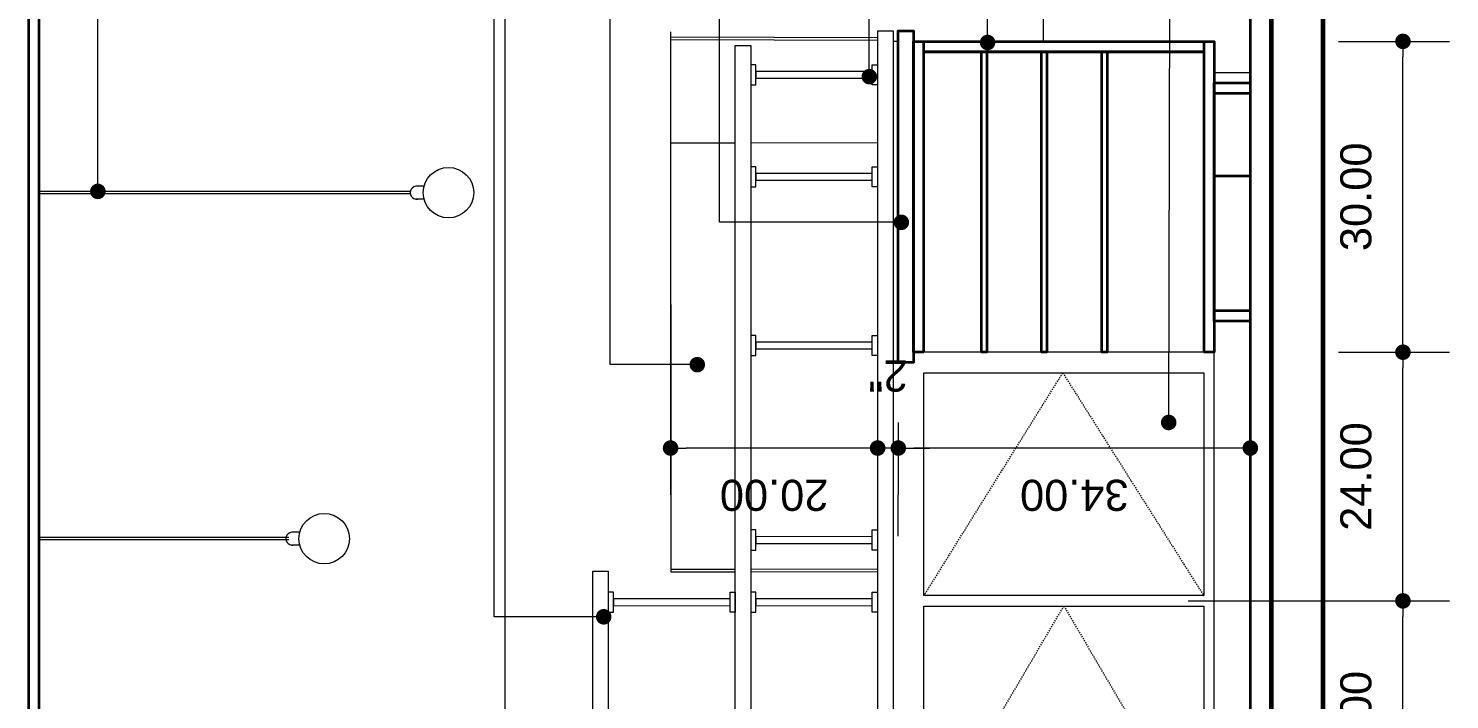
# Model space of a CAD drawing. Extents: x -566 to 72611, y -487 to 32334.
# Drawn here: x 1090.7 to 1228, y 216.2 to 281 of the extents above; entities that cross this region are included whole.
import ezdxf

# ---------------------------------------------------------------- set-up
doc = ezdxf.new("R2010")
doc.units = 0
doc.header["$LTSCALE"] = 0.5
doc.header["$MEASUREMENT"] = 0
doc.linetypes.add('HIDDEN', pattern=[0.375, 0.25, -0.125])
doc.layers.get('0').update_dxf_attribs({"color": 20, "linetype": 'CONTINUOUS'})
doc.layers.get('DEFPOINTS').update_dxf_attribs({"linetype": 'CONTINUOUS', "lineweight": 5})
for name, color, linetype, lineweight in [('Annotations', 40, 'CONTINUOUS', 5), ('Framing', 142, 'CONTINUOUS', 35), ('projection', 153, 'HIDDEN', 9), ('viewed', 160, 'CONTINUOUS', 13), ('walls', 191, 'CONTINUOUS', 60)]:
    doc.layers.add(name, color=color, linetype=linetype, lineweight=lineweight)
doc.layers.add('layout', color=7, linetype='CONTINUOUS', lineweight=5, true_color=0xcfcfcf)
doc.styles.get("Standard").update_dxf_attribs({"font": 'arial.ttf'})
doc.dimstyles.new('Arch96', dxfattribs={"dimscale": 96, "dimtxt": 0.03125, "dimasz": 0.015625, "dimexe": 0.046875, "dimexo": 0.0625, "dimgap": 0.03125, "dimtad": 1, "dimtoh": 1, "dimdec": 4, "dimzin": 3, "dimdsep": 46, "dimlunit": 4, "dimtxsty": 'Standard', "dimblk": 'DOT', "dimcen": 0, "dimdle": 0.046875, "dimclrd": 256, "dimclre": 256, "dimclrt": 256, "dimaunit": 1, "dimadec": 3, "dimazin": 2, "dimtfac": 1, "dimtdec": 4, "dimtmove": 2, "dimatfit": 3, "dimldrblk": 'ARO14', "dimfxl": 1, "dimfrac": 2, "dimlwd": -1, "dimlwe": -1, "dimarcsym": 0})
doc.dimstyles.new('Arch96 IN', dxfattribs={"dimscale": 96, "dimtxt": 0.03125, "dimasz": 0.015625, "dimexe": 0.046875, "dimexo": 0.125, "dimgap": 0.03125, "dimtad": 1, "dimtoh": 1, "dimzin": 3, "dimdsep": 46, "dimtxsty": 'Standard', "dimblk": 'DOT', "dimcen": 0, "dimdle": 0.046875, "dimclrd": 256, "dimclre": 256, "dimclrt": 256, "dimaunit": 1, "dimadec": 3, "dimazin": 2, "dimtfac": 1, "dimtmove": 2, "dimatfit": 3, "dimldrblk": 'ARO14', "dimfxl": 1, "dimfrac": 2, "dimlwd": -1, "dimlwe": -1, "dimarcsym": 0})

# ---------------------------------------------------------------- blocks, each defined once
blk = doc.blocks.new('_Dot')
at = {"color": 0, "linetype": 'ByBlock', "lineweight": -2}
blk.add_line((-0.5, 0), (-1, 0), dxfattribs=at)
at = {"color": 0, "linetype": 'ByBlock', "const_width": 0.5}
blk.add_lwpolyline([(-0.25, 0, 1), (0.25, 0, 1)], format="xyb", close=True, dxfattribs=at)
blk = doc.blocks.new('*D52')
at = {"layer": 'Annotations', "transparency": 16777216}
for p, q in [((1152.74, 280.67), (1152.74, 236)), ((1172.74, 193.14), (1172.74, 245)), ((1171.24, 240.5), (1154.24, 240.5))]:
    blk.add_line(p, q, dxfattribs=at)
at = {"layer": 'DEFPOINTS', "color": 0, "transparency": 16777216}
for p in [(1152.74, 292.67), (1152.74, 240.5), (1172.74, 181.14)]:
    blk.add_point(p, dxfattribs=at)
at = {"layer": 'Annotations', "transparency": 16777216, "xscale": 1.5, "yscale": 1.5, "zscale": 1.5, "rotation": 180}
blk.add_blockref('_Dot', (1152.74, 240.5), dxfattribs=at)
at = {"layer": 'Annotations', "transparency": 16777216, "xscale": 1.5, "yscale": 1.5, "zscale": 1.5}
blk.add_blockref('_Dot', (1172.74, 240.5), dxfattribs=at)
at = {"layer": 'Annotations', "transparency": 16777216, "insert": (1162.74, 235.96), "char_height": 3, "attachment_point": 5, "rotation": 180}
blk.add_mtext('20.00', dxfattribs=at)
blk = doc.blocks.new('ARO14')
blk.add_line((0, 0), (-1.021, 0))
at = {"const_width": 0.0625}
blk.add_lwpolyline([(-0.77, 0.468), (0, 0), (-0.77, -0.468)], dxfattribs=at)
blk = doc.blocks.new('*D53')
at = {"layer": 'Annotations', "transparency": 16777216}
for p, q in [((1207.23, 240.5), (1176.23, 240.5)), ((1174.73, 231.99), (1174.73, 236)), ((1208.73, 230.98), (1208.73, 236))]:
    blk.add_line(p, q, dxfattribs=at)
at = {"layer": 'DEFPOINTS', "color": 0, "transparency": 16777216}
for p in [(1174.73, 243.99), (1208.73, 242.98), (1174.73, 240.5)]:
    blk.add_point(p, dxfattribs=at)
at = {"layer": 'Annotations', "transparency": 16777216, "xscale": 1.5, "yscale": 1.5, "zscale": 1.5, "rotation": 180}
blk.add_blockref('_Dot', (1174.73, 240.5), dxfattribs=at)
at = {"layer": 'Annotations', "transparency": 16777216, "xscale": 1.5, "yscale": 1.5, "zscale": 1.5}
blk.add_blockref('_Dot', (1208.73, 240.5), dxfattribs=at)
at = {"layer": 'Annotations', "transparency": 16777216, "insert": (1191.73, 235.96), "char_height": 3, "attachment_point": 5, "rotation": 180}
blk.add_mtext('34.00', dxfattribs=at)
blk = doc.blocks.new('*D54')
at = {"layer": 'Annotations', "transparency": 16777216}
for p, q in [((1174.73, 242.96), (1174.73, 236)), ((1171.23, 240.5), (1169.73, 240.5)), ((1174.73, 240.5), (1172.73, 240.5)), ((1176.23, 240.5), (1177.73, 240.5)), ((1172.73, 237.99), (1172.73, 236))]:
    blk.add_line(p, q, dxfattribs=at)
at = {"layer": 'DEFPOINTS', "color": 0, "transparency": 16777216}
for p in [(1174.73, 248.96), (1172.73, 243.99), (1172.73, 240.5)]:
    blk.add_point(p, dxfattribs=at)
at = {"layer": 'Annotations', "transparency": 16777216, "xscale": 1.5, "yscale": 1.5, "zscale": 1.5}
blk.add_blockref('_Dot', (1172.73, 240.5), dxfattribs=at)
at = {"layer": 'Annotations', "transparency": 16777216, "xscale": 1.5, "yscale": 1.5, "zscale": 1.5, "rotation": 180}
blk.add_blockref('_Dot', (1174.73, 240.5), dxfattribs=at)
at = {"layer": 'Annotations', "transparency": 16777216, "insert": (1173.73, 247.45), "char_height": 3, "attachment_point": 5, "rotation": 180}
blk.add_mtext('2"', dxfattribs=at)
blk = doc.blocks.new('*D157')
at = {"layer": 'Annotations', "transparency": 16777216}
for p, q in [((1202.72, 225.75), (1227.97, 225.75)), ((1223.47, 203.25), (1223.47, 224.25)), ((1202.72, 201.75), (1227.97, 201.75))]:
    blk.add_line(p, q, dxfattribs=at)
at = {"layer": 'DEFPOINTS', "color": 0, "transparency": 16777216}
for p in [(1190.72, 225.75), (1223.47, 225.75), (1190.72, 201.75)]:
    blk.add_point(p, dxfattribs=at)
at = {"layer": 'Annotations', "transparency": 16777216, "xscale": 1.5, "yscale": 1.5, "zscale": 1.5}
for p, rotation in [((1223.47, 225.75), 90), ((1223.47, 201.75), 270)]:
    blk.add_blockref('_Dot', p, dxfattribs=dict(at, rotation=rotation))
at = {"layer": 'Annotations', "transparency": 16777216, "insert": (1218.94, 213.75), "char_height": 3, "attachment_point": 5, "rotation": 90}
blk.add_mtext('24.00', dxfattribs=at)
blk = doc.blocks.new('*D158')
at = {"layer": 'Annotations', "transparency": 16777216}
for p, q in [((1217.23, 249.75), (1227.97, 249.75)), ((1223.47, 227.25), (1223.47, 248.25)), ((1202.72, 225.75), (1227.97, 225.75))]:
    blk.add_line(p, q, dxfattribs=at)
at = {"layer": 'DEFPOINTS', "color": 0, "transparency": 16777216}
for p in [(1205.23, 249.75), (1223.47, 249.75), (1190.72, 225.75)]:
    blk.add_point(p, dxfattribs=at)
at = {"layer": 'Annotations', "transparency": 16777216, "xscale": 1.5, "yscale": 1.5, "zscale": 1.5}
for p, rotation in [((1223.47, 249.75), 90), ((1223.47, 225.75), 270)]:
    blk.add_blockref('_Dot', p, dxfattribs=dict(at, rotation=rotation))
at = {"layer": 'Annotations', "transparency": 16777216, "insert": (1218.94, 237.75), "char_height": 3, "attachment_point": 5, "rotation": 90}
blk.add_mtext('24.00', dxfattribs=at)
blk = doc.blocks.new('*D159')
at = {"layer": 'Annotations', "transparency": 16777216}
for p, q in [((1217.23, 279.75), (1227.97, 279.75)), ((1223.47, 251.25), (1223.47, 278.25)), ((1217.23, 249.75), (1227.97, 249.75))]:
    blk.add_line(p, q, dxfattribs=at)
at = {"layer": 'DEFPOINTS', "color": 0, "transparency": 16777216}
for p in [(1205.23, 279.75), (1223.47, 279.75), (1205.23, 249.75)]:
    blk.add_point(p, dxfattribs=at)
at = {"layer": 'Annotations', "transparency": 16777216, "xscale": 1.5, "yscale": 1.5, "zscale": 1.5}
for p, rotation in [((1223.47, 279.75), 90), ((1223.47, 249.75), 270)]:
    blk.add_blockref('_Dot', p, dxfattribs=dict(at, rotation=rotation))
at = {"layer": 'Annotations', "transparency": 16777216, "insert": (1218.94, 264.75), "char_height": 3, "attachment_point": 5, "rotation": 90}
blk.add_mtext('30.00', dxfattribs=at)

msp = doc.modelspace()

# ---------------------------------------------------------------- linework, layer by layer
msp.add_line((1208.72504, 349.49997), (1208.72504, 279.74708))
at = {"layer": 'Framing'}
for p, q in [((1090.72504, 349.49997), (1090.72504, 173.7514)), ((1091.72504, 349.49997), (1091.72504, 173.7514)), ((1208.72504, 349.49997), (1208.72504, -4.98036)), ((1177.21369, 249.75426), (1177.21369, 278.75426)), ((1177.21369, 278.75426), (1204.22649, 278.75426)), ((1204.22649, 278.75426), (1204.22649, 249.75426)), ((1205.22649, 266.77481, 50.42839), (1208.72649, 266.77481, 50.42839))]:
    msp.add_line(p, q, dxfattribs=at)
for points in [[(1174.72504, 248.75426), (1174.72504, 280.75426), (1176.21369, 280.75426), (1176.21369, 248.75426)], [(1177.21369, 278.75426), (1177.21369, 279.75426), (1204.22649, 279.75426), (1204.22649, 278.75426)], [(1205.22649, 252.75426), (1205.22649, 275.75426), (1208.72649, 275.75426), (1208.72649, 252.75426)], [(1205.22649, 253.75426), (1205.22649, 274.75426), (1208.72649, 274.75426), (1208.72649, 253.75426)]]:
    msp.add_lwpolyline(points, close=True, dxfattribs=at)
for points in [[(1177.21369, 249.75426), (1176.21369, 249.75426), (1176.21369, 279.75426), (1205.22649, 279.75426), (1205.22649, 249.75426), (1204.22649, 249.75426)], [(1183.26625, 278.75426), (1183.26625, 249.75426), (1182.76625, 249.75426), (1182.76625, 278.75426)], [(1189.06881, 278.75426), (1189.06881, 249.75426), (1188.56881, 249.75426), (1188.56881, 278.75426)], [(1194.89954, 278.75426), (1194.89954, 249.75426), (1194.39954, 249.75426), (1194.39954, 278.75426)]]:
    msp.add_lwpolyline(points, dxfattribs=at)
at = {"layer": 'layout'}
for p, q in [((1136.72504, 343.7914), (1136.72504, 173.74997)), ((1188.72504, 283.97551), (1188.72504, 279.75426))]:
    msp.add_line(p, q, dxfattribs=at)
at = {"layer": 'projection'}
for p, q in [((1177.21369, 226.25426), (1190.61756, 247.75426)), ((1190.61756, 247.75426), (1204.22649, 226.25426)), ((1177.21369, 202.25426), (1190.72009, 225.25426)), ((1190.72009, 225.25426), (1204.22649, 202.25426))]:
    msp.add_line(p, q, dxfattribs=at)
at = {"layer": 'viewed'}
for p, q in [((1152.73325, 280.18668), (1152.76504, 228.54601)), ((1152.73325, 280.18668), (1172.74218, 280.12422)), ((1172.72504, 280.75426), (1172.73504, 177.75426)), ((1172.72504, 280.75426), (1174.22504, 280.75426)), ((1174.22504, 280.75426), (1174.22504, 177.75426)), ((1176.22504, 280.75426), (1174.72504, 280.75426)), ((1152.7334, 279.93668), (1172.7414, 279.87423)), ((1158.97607, 165.75426), (1158.97607, 279.36315)), ((1174.72504, 279.75426), (1174.22504, 279.75426)), ((1152.73955, 269.95736, 36), (1158.94607, 269.97012, 36)), ((1160.44472, 269.97315, 36), (1172.74218, 269.99818, 36)), ((1127.59035, 265.27013), (1091.72504, 265.27013)), ((1127.59035, 265.03013), (1091.72504, 265.03013)), ((1128.93445, 265.77598), (1128.13976, 265.77598)), ((1128.93445, 264.52428), (1128.13976, 264.52428)), ((1204.22649, 249.75426), (1177.21369, 249.75426)), ((1116.93445, 232.37948), (1116.13976, 232.37948)), ((1115.87553, 231.87364), (1091.72504, 231.87364)), ((1115.87553, 231.63364), (1091.72504, 231.63364)), ((1116.93445, 231.12779), (1116.13976, 231.12779)), ((1145.22431, 177.75426, -20), (1145.22431, 228.62713, -20)), ((1152.76453, 228.79601), (1158.97607, 228.8087)), ((1152.76504, 228.54601), (1158.97607, 228.5587)), ((1160.47472, 228.81173), (1172.77167, 228.83676)), ((1160.47472, 228.56173), (1172.77218, 228.58676))]:
    msp.add_line(p, q, dxfattribs=at)
for points in [[(1160.47472, 165.75426), (1158.97607, 165.75426), (1158.97607, 279.36315), (1160.47472, 279.36315)], [(1208.72504, 276.75426), (1208.72504, 177.75426), (1205.22504, 177.75426), (1205.22504, 276.75426)], [(1160.97187, 265.71988), (1160.97187, 267.65702), (1160.47472, 267.65702), (1160.47472, 265.71988)], [(1172.21141, 265.71988), (1172.21141, 267.65702), (1172.70855, 267.65702), (1172.70855, 265.71988)], [(1160.97187, 267.00559), (1160.97187, 266.35416), (1172.21141, 266.36273), (1172.21141, 267.01416)], [(1177.21369, 226.25426), (1177.21369, 247.75426), (1204.22649, 247.75426), (1204.22649, 226.25426)], [(1147.22011, 224.65142), (1147.22011, 226.58856), (1146.72296, 226.58856), (1146.72296, 224.65142)], [(1158.47893, 224.65142), (1158.47893, 226.58856), (1158.97607, 226.58856), (1158.97607, 224.65142)], [(1147.22011, 225.93713), (1147.22011, 225.2857), (1158.47893, 225.29427), (1158.47893, 225.9457)], [(1177.21369, 202.25426), (1177.21369, 225.25426), (1204.22649, 225.25426), (1204.22649, 202.25426)]]:
    msp.add_lwpolyline(points, close=True, dxfattribs=at)
msp.add_lwpolyline([(1178.21369, 278.75426), (1177.21369, 278.75426)], dxfattribs=at)
for points, elevation in [([(1160.97187, 275.55139), (1160.97187, 277.48854), (1160.47472, 277.48854), (1160.47472, 275.55139)], 20), ([(1172.21141, 275.55139), (1172.21141, 277.48854), (1172.70855, 277.48854), (1172.70855, 275.55139)], 20), ([(1160.97187, 276.83711), (1160.97187, 276.18568), (1172.21141, 276.19425), (1172.21141, 276.84568)], 20), ([(1160.97187, 249.44028), (1160.97187, 251.37742), (1160.47472, 251.37742), (1160.47472, 249.44028)], 10), ([(1172.21141, 249.44028), (1172.21141, 251.37742), (1172.70855, 251.37742), (1172.70855, 249.44028)], 10), ([(1160.97187, 250.72599), (1160.97187, 250.07457), (1172.21141, 250.08314), (1172.21141, 250.73457)], 10), ([(1160.97187, 230.65856), (1160.97187, 232.5957), (1160.47472, 232.5957), (1160.47472, 230.65856)], 20), ([(1160.97187, 231.94427), (1160.97187, 231.29284), (1172.21141, 231.30141), (1172.21141, 231.95284)], 20), ([(1172.21141, 230.65856), (1172.21141, 232.5957), (1172.70855, 232.5957), (1172.70855, 230.65856)], 20), ([(1146.72296, 177.75426), (1145.22431, 177.75426), (1145.22431, 228.62713), (1146.72296, 228.62713)], -20), ([(1160.97187, 224.65142), (1160.97187, 226.58856), (1160.47472, 226.58856), (1160.47472, 224.65142)], 20), ([(1172.21141, 224.65142), (1172.21141, 226.58856), (1172.70855, 226.58856), (1172.70855, 224.65142)], 20), ([(1160.97187, 225.93713), (1160.97187, 225.2857), (1172.21141, 225.29427), (1172.21141, 225.9457)], 20)]:
    msp.add_lwpolyline(points, close=True, dxfattribs=dict(at, elevation=elevation))
for centre in [(1131.28886, 265.15013), (1119.28886, 231.75364)]:
    msp.add_circle(centre, 2.43618, dxfattribs=at)
for centre in [(1128.22152, 265.15013), (1116.22152, 231.75364)]:
    msp.add_arc(centre, 0.63117, 82.5569624, 277.4430376, dxfattribs=at)
at = {"layer": 'walls'}
for p, q in [((1210.72504, 354.50568), (1210.72504, -9.98574)), ((1215.72504, 354.50568), (1215.72504, -9.98574))]:
    msp.add_line(p, q, dxfattribs=at)

# ---------------------------------------------------------------- dimensions: what is measured, and where the dimension line sits
at = {"layer": 'Annotations'}
for base, p1, p2, angle, picture, middle in [((1152.73504, 240.49521), (1172.73504, 181.14129), (1152.73504, 292.66554), 180, '*D52', (1162.73504, 235.96349)), ((1223.4707, 279.75426), (1205.22649, 249.75426), (1205.22649, 279.75426), 90, '*D159', (1218.93796, 264.75426)), ((1223.4707, 249.75426), (1190.71886, 225.75426), (1205.22649, 249.75426), 90, '*D158', (1218.93898, 237.75426)), ((1174.72504, 240.49521), (1208.72504, 242.97803), (1174.72504, 243.9852), 180, '*D53', (1191.72504, 235.96247)), ((1223.4707, 225.75426), (1190.72009, 201.75426), (1190.71886, 225.75426), 90, '*D157', (1218.93898, 213.75426))]:
    dim = msp.add_linear_dim(base=base, p1=p1, p2=p2, angle=angle, dimstyle='Arch96 IN', dxfattribs=at)
    dim.commit()
    dim.dimension.update_dxf_attribs({"geometry": picture, "text_midpoint": middle})
dim = msp.add_linear_dim(base=(1172.72504, 240.49521), p1=(1174.72504, 248.95936), p2=(1172.72504, 243.9852), angle=180, dimstyle='Arch96', dxfattribs=at)
dim.commit()
dim.dimension.update_dxf_attribs({"geometry": '*D54', "text_midpoint": (1173.72504, 247.45323), "dimtype": 160})

# ---------------------------------------------------------------- leaders
for points in [[(1097.4308, 265.27013), (1097.4308, 391.9432)], [(1155.31906, 248.54984), (1146.89065, 248.54984), (1146.89065, 293.44097)], [(1175.02669, 262.28671), (1157.47542, 262.28671), (1157.47542, 293.44097)], [(1146.28076, 224.21191), (1135.70447, 224.21191), (1135.69447, 289.98811)], [(1171.93339, 276.34674), (1171.93339, 289.52134)], [(1183.35448, 279.64309), (1183.35448, 289.52134)], [(1200.84467, 242.96885), (1200.95671, 287.03964)]]:
    msp.add_leader(points, dimstyle='Arch96', override={"dimtad": 0, "dimldrblk": 'Dot'}, dxfattribs=at)

doc.saveas('drawing.dxf')
